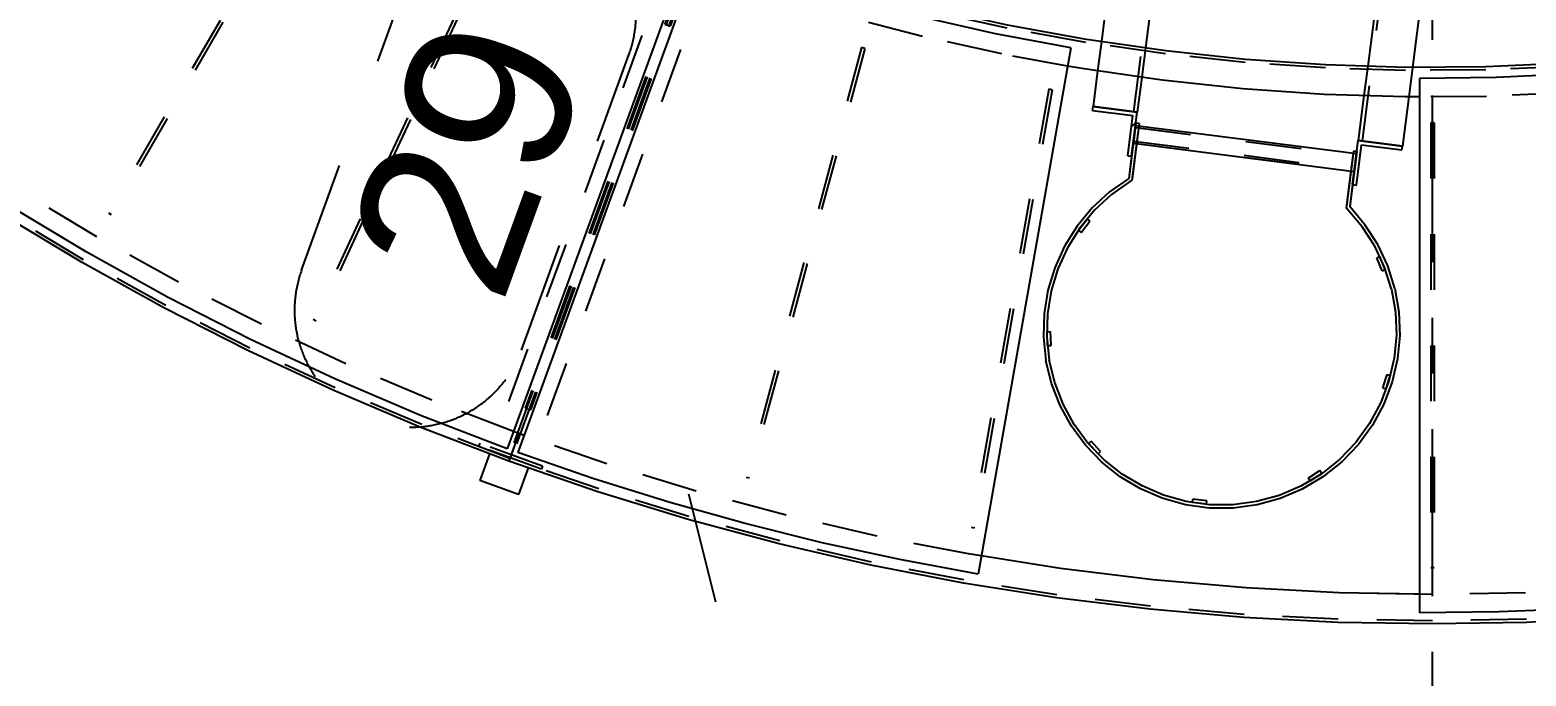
# Model space of a CAD drawing. Extents: x -29529 to 29888, y -30881 to 11129.
# Drawn here: x 3835 to 6522, y -6921 to -5760 of the extents above; entities that cross this region are included whole.
import ezdxf

# ---------------------------------------------------------------- set-up
doc = ezdxf.new("R2010")
doc.units = 0
for name, pattern in [('XKITLINE00', [0]), ('XKITLINE01', [4, 1, -1, 1, -1]), ('XKITLINE02', [4, 2, -2]), ('XKITLINE03', [6, 3, -1, 1, -1])]:
    doc.linetypes.add(name, pattern=pattern)
for name, color, linetype in [('grid', 7, 'CONTINUOUS'), ('mark', 7, 'CONTINUOUS'), ('part1', 7, 'CONTINUOUS')]:
    doc.layers.add(name, color=color, linetype=linetype)
doc.styles.add('STYLE_1', font='arial.ttf', dxfattribs={"height": 0.2})

# ---------------------------------------------------------------- blocks, each defined once
blk = doc.blocks.new('*D366')
at = {"layer": 'part1', "color": 0, "linetype": 'XKITLINE00'}
blk.add_line((1495.536, 1017.327), (1495.617, 1017.408), dxfattribs=at)
blk = doc.blocks.new('*D642')
at = {"layer": 'mark', "color": 0, "linetype": 'XKITLINE02'}
for p, q in [((1487.578, 1010.734), (1488.912, 1005.397)), ((1488.912, 1005.397), (1494.563, 1005.397)), ((1488.912, 1005.397), (1488.912, 1005.397)), ((1488.912, 1001.197), (1494.563, 1001.197))]:
    blk.add_line(p, q, dxfattribs=at)
for centre, start, end in [((1488.912, 1003.297), 90, -90), ((1494.563, 1003.297), -90, 90)]:
    blk.add_arc(centre, 2.1, start, end, dxfattribs=at)
at = {"layer": 'mark', "color": 1, "style": 'STYLE_1'}
blk.add_text('20', height=3, dxfattribs=at).set_placement((1489.512, 1001.797))
blk = doc.blocks.new('*D647')
at = {"layer": 'grid', "color": 4, "linetype": 'XKITLINE03'}
blk.add_line((1500.94, 972.895), (1500.94, 1140.895), dxfattribs=at)
blk = doc.blocks.new('*D660')
at = {"layer": 'part1', "color": 2, "linetype": 'XKITLINE00'}
for p, q in [((1487.773, 1020.716), (1487.591, 1020.218)), ((1489.135, 1020.249), (1487.773, 1020.716)), ((1490.513, 1019.834), (1489.135, 1020.249)), ((1487.686, 1020.186), (1487.591, 1020.218)), ((1491.906, 1019.47), (1490.513, 1019.834)), ((1493.312, 1019.158), (1491.906, 1019.47)), ((1494.728, 1018.899), (1493.312, 1019.158)), ((1496.153, 1018.693), (1494.728, 1018.899)), ((1507.626, 1018.98), (1506.204, 1018.756)), ((1507.626, 1018.98), (1507.718, 1018.458)), ((1497.585, 1018.541), (1496.153, 1018.693)), ((1506.204, 1018.756), (1504.774, 1018.586)), ((1494.643, 1018.376), (1494.39, 1018.422)), ((1496.087, 1018.167), (1494.643, 1018.376)), ((1499.021, 1018.443), (1497.585, 1018.541)), ((1500.461, 1018.398), (1499.021, 1018.443)), ((1501.9, 1018.407), (1500.461, 1018.398)), ((1503.339, 1018.469), (1501.9, 1018.407)), ((1504.774, 1018.586), (1503.339, 1018.469)), ((1507.718, 1018.458), (1507.619, 1018.442)), ((1497.539, 1018.013), (1496.087, 1018.167)), ((1498.995, 1017.913), (1497.539, 1018.013)), ((1500.454, 1017.868), (1498.995, 1017.913)), ((1500.71, 1017.869), (1500.454, 1017.868))]:
    blk.add_line(p, q, dxfattribs=at)
at = {"layer": 'part1', "color": 0, "linetype": 'XKITLINE01'}
for p, q in [((1489.118, 1020.197), (1487.754, 1020.665)), ((1488.972, 1019.745), (1487.591, 1020.218)), ((1490.498, 1019.781), (1489.118, 1020.197)), ((1490.37, 1019.323), (1488.972, 1019.745)), ((1491.893, 1019.416), (1490.498, 1019.781)), ((1491.782, 1018.954), (1490.37, 1019.323)), ((1493.301, 1019.104), (1491.893, 1019.416)), ((1493.207, 1018.638), (1491.782, 1018.954)), ((1494.719, 1018.845), (1493.301, 1019.104)), ((1507.635, 1018.925), (1506.211, 1018.702)), ((1494.39, 1018.422), (1493.207, 1018.638)), ((1496.146, 1018.639), (1494.719, 1018.845)), ((1497.58, 1018.486), (1496.146, 1018.639)), ((1506.211, 1018.702), (1504.779, 1018.531)), ((1499.019, 1018.388), (1497.58, 1018.486)), ((1500.46, 1018.343), (1499.019, 1018.388)), ((1503.342, 1018.415), (1501.902, 1018.352)), ((1504.779, 1018.531), (1503.342, 1018.415)), ((1507.619, 1018.442), (1506.276, 1018.231)), ((1501.902, 1018.352), (1500.46, 1018.343)), ((1506.276, 1018.231), (1504.827, 1018.059)), ((1501.914, 1017.877), (1500.454, 1017.868)), ((1503.372, 1017.94), (1501.914, 1017.877)), ((1504.827, 1018.059), (1503.372, 1017.94))]:
    blk.add_line(p, q, dxfattribs=at)
blk = doc.blocks.new('*D661')
at = {"layer": 'part1', "color": 2, "linetype": 'XKITLINE00'}
for p, q in [((1484.534, 1011.818), (1484.352, 1011.32)), ((1484.628, 1011.785), (1484.534, 1011.818)), ((1485.953, 1010.768), (1484.352, 1011.32)), ((1487.572, 1010.273), (1485.953, 1010.768)), ((1489.207, 1009.835), (1487.572, 1010.273)), ((1490.857, 1009.454), (1489.207, 1009.835)), ((1494.264, 1009.392), (1492.838, 1009.618)), ((1509.27, 1009.654), (1509.172, 1009.638)), ((1509.362, 1009.132), (1509.27, 1009.654)), ((1492.519, 1009.131), (1490.857, 1009.454)), ((1495.926, 1009.188), (1494.264, 1009.392)), ((1494.191, 1008.867), (1492.519, 1009.131)), ((1497.594, 1009.042), (1495.926, 1009.188)), ((1499.266, 1008.954), (1497.594, 1009.042)), ((1500.711, 1008.929), (1499.266, 1008.954)), ((1509.362, 1009.132), (1507.69, 1008.867)), ((1495.871, 1008.66), (1494.191, 1008.867)), ((1507.69, 1008.867), (1506.01, 1008.66)), ((1497.557, 1008.513), (1495.871, 1008.66)), ((1499.248, 1008.424), (1497.557, 1008.513)), ((1500.94, 1008.395), (1499.248, 1008.424)), ((1502.633, 1008.424), (1500.94, 1008.395)), ((1504.324, 1008.513), (1502.633, 1008.424)), ((1506.01, 1008.66), (1504.324, 1008.513))]:
    blk.add_line(p, q, dxfattribs=at)
at = {"layer": 'part1', "color": 0, "linetype": 'XKITLINE01'}
for p, q in [((1486.117, 1011.273), (1484.534, 1011.818)), ((1485.97, 1010.821), (1484.371, 1011.371)), ((1487.718, 1010.783), (1486.117, 1011.273)), ((1487.587, 1010.326), (1485.97, 1010.821)), ((1489.335, 1010.35), (1487.718, 1010.783)), ((1489.221, 1009.889), (1487.587, 1010.326)), ((1490.967, 1009.973), (1489.335, 1010.35)), ((1490.868, 1009.508), (1489.221, 1009.889)), ((1492.611, 1009.654), (1490.967, 1009.973)), ((1492.528, 1009.186), (1490.868, 1009.508)), ((1492.838, 1009.618), (1492.611, 1009.654)), ((1509.172, 1009.638), (1507.617, 1009.392)), ((1507.617, 1009.392), (1505.955, 1009.188)), ((1494.198, 1008.921), (1492.528, 1009.186)), ((1500.94, 1008.925), (1499.266, 1008.954)), ((1502.615, 1008.954), (1500.94, 1008.925)), ((1504.287, 1009.042), (1502.615, 1008.954)), ((1505.955, 1009.188), (1504.287, 1009.042)), ((1509.353, 1009.186), (1507.683, 1008.921)), ((1495.877, 1008.715), (1494.198, 1008.921)), ((1497.561, 1008.568), (1495.877, 1008.715)), ((1506.004, 1008.715), (1504.32, 1008.568)), ((1507.683, 1008.921), (1506.004, 1008.715)), ((1499.25, 1008.479), (1497.561, 1008.568)), ((1500.94, 1008.45), (1499.25, 1008.479)), ((1502.631, 1008.479), (1500.94, 1008.45)), ((1504.32, 1008.568), (1502.631, 1008.479))]:
    blk.add_line(p, q, dxfattribs=at)
blk = doc.blocks.new('*D662')
at = {"layer": 'part1', "color": 2, "linetype": 'XKITLINE00'}
for p, q in [((1487.799, 1020.496), (1484.515, 1011.474)), ((1489.102, 1020.051), (1487.799, 1020.496)), ((1490.42, 1019.653), (1489.102, 1020.051)), ((1491.751, 1019.303), (1490.42, 1019.653)), ((1493.094, 1019.001), (1491.751, 1019.303)), ((1494.448, 1018.748), (1493.094, 1019.001)), ((1494.448, 1018.748), (1492.78, 1009.292)), ((1485.863, 1011.008), (1484.515, 1011.474)), ((1487.225, 1010.583), (1485.863, 1011.008)), ((1488.599, 1010.198), (1487.225, 1010.583)), ((1489.984, 1009.855), (1488.599, 1010.198)), ((1491.378, 1009.553), (1489.984, 1009.855)), ((1492.78, 1009.292), (1491.378, 1009.553))]:
    blk.add_line(p, q, dxfattribs=at)
blk = doc.blocks.new('*D663')
at = {"layer": 'part1', "color": 0, "linetype": 'XKITLINE01'}
for p, q in [((1488.892, 1023.864), (1484.158, 1010.858)), ((1488.939, 1023.846), (1484.205, 1010.841)), ((1487.427, 1020.85), (1484.007, 1011.452)), ((1488.123, 1020.596), (1484.702, 1011.199))]:
    blk.add_line(p, q, dxfattribs=at)
at = {"layer": 'part1', "color": 2, "linetype": 'XKITLINE00'}
for p, q in [((1488.567, 1023.982), (1487.427, 1020.85)), ((1489.263, 1023.729), (1488.567, 1023.982)), ((1489.263, 1023.729), (1488.123, 1020.596)), ((1484.007, 1011.452), (1483.834, 1010.976)), ((1484.702, 1011.199), (1484.529, 1010.723)), ((1484.529, 1010.723), (1483.834, 1010.976))]:
    blk.add_line(p, q, dxfattribs=at)
blk = doc.blocks.new('*D664')
at = {"layer": 'part1', "color": 0, "linetype": 'XKITLINE01'}
for p, q in [((1488.868, 1023.872), (1484.648, 1012.276)), ((1488.962, 1023.838), (1484.742, 1012.242)), ((1488.962, 1023.838), (1488.868, 1023.872)), ((1487.158, 1019.174), (1487.252, 1019.139)), ((1484.648, 1012.276), (1484.742, 1012.242)), ((1484.648, 1012.276), (1484.742, 1012.242))]:
    blk.add_line(p, q, dxfattribs=at)
blk = doc.blocks.new('*D684')
at = {"layer": 'part1', "color": 0, "linetype": 'XKITLINE01'}
for p, q in [((1495.61, 1017.355), (1495.57, 1017.038)), ((1495.606, 1017.32), (1499.574, 1016.812)), ((1495.574, 1017.072), (1499.542, 1016.564)), ((1499.578, 1016.847), (1499.537, 1016.529))]:
    blk.add_line(p, q, dxfattribs=at)
at = {"layer": 'part1', "color": 2, "linetype": 'XKITLINE00'}
for p, q in [((1495.61, 1017.355), (1499.578, 1016.847)), ((1495.57, 1017.038), (1499.537, 1016.529))]:
    blk.add_line(p, q, dxfattribs=at)
blk = doc.blocks.new('*D685')
at = {"layer": 'part1', "color": 0, "linetype": 'XKITLINE01'}
for p, q in [((1495.61, 1017.355), (1495.57, 1017.038)), ((1495.606, 1017.32), (1499.574, 1016.812)), ((1495.61, 1017.355), (1499.578, 1016.847)), ((1495.57, 1017.038), (1499.537, 1016.529)), ((1495.574, 1017.072), (1499.542, 1016.564)), ((1499.578, 1016.847), (1499.537, 1016.529))]:
    blk.add_line(p, q, dxfattribs=at)
blk = doc.blocks.new('*D686')
at = {"layer": 'part1', "color": 0, "linetype": 'XKITLINE01'}
for p, q in [((1495.61, 1017.355), (1495.57, 1017.038)), ((1495.606, 1017.32), (1499.574, 1016.812)), ((1495.61, 1017.355), (1499.578, 1016.847)), ((1495.57, 1017.038), (1499.537, 1016.529)), ((1495.574, 1017.072), (1499.542, 1016.564)), ((1499.578, 1016.847), (1499.537, 1016.529))]:
    blk.add_line(p, q, dxfattribs=at)
blk = doc.blocks.new('*D719')
at = {"layer": 'mark', "color": 0, "linetype": 'XKITLINE02'}
for p, q in [((1480.632, 1014.752), (1482.564, 1020.061)), ((1484.579, 1013.315), (1486.511, 1018.625))]:
    blk.add_line(p, q, dxfattribs=at)
for centre, start, end in [((1484.538, 1019.343), -19.9999, 160.0001), ((1482.605, 1014.033), 160.0001, -19.9999)]:
    blk.add_arc(centre, 2.1, start, end, dxfattribs=at)
at = {"layer": 'mark', "color": 1, "style": 'STYLE_1'}
blk.add_text('29', height=3, rotation=69.9983, dxfattribs=at).set_placement((1484.22, 1014.084))
blk = doc.blocks.new('*D734')
at = {"layer": 'part1', "color": 2, "linetype": 'XKITLINE00'}
for p, q in [((1464.193, 1026.06), (1463.787, 1025.719)), ((1464.259, 1025.985), (1464.193, 1026.06)), ((1464.898, 1024.442), (1463.787, 1025.719)), ((1466.052, 1023.204), (1464.898, 1024.442)), ((1467.25, 1022.007), (1466.052, 1023.204)), ((1468.488, 1020.852), (1467.25, 1022.007)), ((1469.765, 1019.741), (1468.488, 1020.852)), ((1471.081, 1018.676), (1469.765, 1019.741)), ((1472.433, 1017.657), (1471.081, 1018.676)), ((1473.82, 1016.686), (1472.433, 1017.657)), ((1475.239, 1015.764), (1473.82, 1016.686)), ((1476.69, 1014.892), (1475.239, 1015.764)), ((1478.171, 1014.072), (1476.69, 1014.892)), ((1479.679, 1013.303), (1478.171, 1014.072)), ((1481.214, 1012.588), (1479.679, 1013.303)), ((1482.772, 1011.926), (1481.214, 1012.588)), ((1484.353, 1011.32), (1482.772, 1011.926)), ((1484.534, 1011.818), (1484.353, 1011.32)), ((1484.534, 1011.818), (1484.44, 1011.854))]:
    blk.add_line(p, q, dxfattribs=at)
at = {"layer": 'part1', "color": 0, "linetype": 'XKITLINE01'}
for p, q in [((1464.193, 1026.06), (1463.829, 1025.756)), ((1465.292, 1024.797), (1464.259, 1025.985)), ((1464.939, 1024.479), (1463.829, 1025.756)), ((1466.434, 1023.572), (1465.292, 1024.797)), ((1466.092, 1023.242), (1464.939, 1024.479)), ((1467.618, 1022.388), (1466.434, 1023.572)), ((1467.288, 1022.046), (1466.092, 1023.242)), ((1468.842, 1021.246), (1467.618, 1022.388)), ((1468.524, 1020.893), (1467.288, 1022.046)), ((1470.106, 1020.148), (1468.842, 1021.246)), ((1469.801, 1019.784), (1468.524, 1020.893)), ((1471.407, 1019.094), (1470.106, 1020.148)), ((1471.115, 1018.719), (1469.801, 1019.784)), ((1472.744, 1018.086), (1471.407, 1019.094)), ((1472.465, 1017.702), (1471.115, 1018.719)), ((1474.116, 1017.126), (1472.744, 1018.086)), ((1473.85, 1016.732), (1472.465, 1017.702)), ((1475.52, 1016.214), (1474.116, 1017.126)), ((1475.269, 1015.811), (1473.85, 1016.732)), ((1476.956, 1015.352), (1475.52, 1016.214)), ((1476.718, 1014.94), (1475.269, 1015.811)), ((1478.42, 1014.54), (1476.956, 1015.352)), ((1478.197, 1014.12), (1476.718, 1014.94)), ((1479.912, 1013.78), (1478.42, 1014.54)), ((1479.704, 1013.353), (1478.197, 1014.12)), ((1481.429, 1013.072), (1479.912, 1013.78)), ((1481.236, 1012.638), (1479.704, 1013.353)), ((1482.971, 1012.418), (1481.429, 1013.072)), ((1482.793, 1011.977), (1481.236, 1012.638)), ((1484.44, 1011.854), (1482.971, 1012.418)), ((1484.372, 1011.371), (1482.793, 1011.977)), ((1484.534, 1011.818), (1484.372, 1011.371))]:
    blk.add_line(p, q, dxfattribs=at)
blk = doc.blocks.new('*D735')
at = {"layer": 'part1', "color": 2, "linetype": 'XKITLINE00'}
for p, q in [((1471.36, 1031.943), (1464.005, 1025.772)), ((1472.304, 1030.865), (1471.36, 1031.943)), ((1473.287, 1029.822), (1472.304, 1030.865)), ((1474.308, 1028.817), (1473.287, 1029.822)), ((1475.366, 1027.85), (1474.308, 1028.817)), ((1476.458, 1026.923), (1475.366, 1027.85)), ((1477.585, 1026.037), (1476.458, 1026.923)), ((1478.743, 1025.193), (1477.585, 1026.037)), ((1465.105, 1024.511), (1464.005, 1025.772)), ((1479.932, 1024.393), (1478.743, 1025.193)), ((1466.247, 1023.29), (1465.105, 1024.511)), ((1481.15, 1023.638), (1479.932, 1024.393)), ((1482.394, 1022.928), (1481.15, 1023.638)), ((1467.432, 1022.109), (1466.247, 1023.29)), ((1483.665, 1022.264), (1482.394, 1022.928)), ((1484.959, 1021.649), (1483.665, 1022.264)), ((1468.656, 1020.97), (1467.432, 1022.109)), ((1486.274, 1021.081), (1484.959, 1021.649)), ((1487.61, 1020.563), (1486.274, 1021.081)), ((1469.919, 1019.873), (1468.656, 1020.97)), ((1487.61, 1020.563), (1484.327, 1011.542)), ((1471.22, 1018.821), (1469.919, 1019.873)), ((1472.556, 1017.815), (1471.22, 1018.821)), ((1473.926, 1016.856), (1472.556, 1017.815)), ((1475.328, 1015.945), (1473.926, 1016.856)), ((1476.762, 1015.082), (1475.328, 1015.945)), ((1478.224, 1014.27), (1476.762, 1015.082)), ((1479.713, 1013.509), (1478.224, 1014.27)), ((1481.228, 1012.8), (1479.713, 1013.509)), ((1482.767, 1012.144), (1481.228, 1012.8)), ((1484.327, 1011.542), (1482.767, 1012.144))]:
    blk.add_line(p, q, dxfattribs=at)
blk = doc.blocks.new('*D736')
at = {"layer": 'part1', "color": 0, "linetype": 'XKITLINE01'}
for p, q in [((1483.831, 1011.642), (1483.811, 1011.586)), ((1484.959, 1011.232), (1483.831, 1011.642)), ((1484.939, 1011.176), (1483.811, 1011.586)), ((1484.959, 1011.232), (1484.939, 1011.176))]:
    blk.add_line(p, q, dxfattribs=at)
blk = doc.blocks.new('*D741')
at = {"layer": 'part1', "color": 0, "linetype": 'XKITLINE01'}
for p, q in [((1478.263, 1024.56), (1473.675, 1018.008)), ((1478.312, 1024.526), (1478.263, 1024.56)), ((1478.312, 1024.526), (1473.724, 1017.974)), ((1473.724, 1017.974), (1473.675, 1018.008))]:
    blk.add_line(p, q, dxfattribs=at)
blk = doc.blocks.new('*D742')
at = {"layer": 'part1', "color": 0, "linetype": 'XKITLINE01'}
for p, q in [((1481.167, 1022.707), (1477.168, 1015.78)), ((1481.219, 1022.677), (1477.22, 1015.75)), ((1481.219, 1022.677), (1481.167, 1022.707)), ((1477.22, 1015.75), (1477.168, 1015.78))]:
    blk.add_line(p, q, dxfattribs=at)
blk = doc.blocks.new('*D743')
at = {"layer": 'part1', "color": 0, "linetype": 'XKITLINE01'}
for p, q in [((1484.222, 1021.114), (1480.842, 1013.864)), ((1484.277, 1021.088), (1480.896, 1013.839)), ((1484.277, 1021.088), (1484.222, 1021.114)), ((1480.896, 1013.839), (1480.842, 1013.864))]:
    blk.add_line(p, q, dxfattribs=at)
blk = doc.blocks.new('*D757')
at = {"layer": 'part1', "color": 2, "linetype": 'XKITLINE00'}
for p, q in [((1499.507, 1016.291), (1499.608, 1017.085)), ((1499.608, 1017.085), (1500.402, 1016.983)), ((1499.576, 1016.282), (1499.669, 1017.006)), ((1499.669, 1017.006), (1500.393, 1016.914)), ((1500.393, 1016.914), (1500.402, 1016.983)), ((1499.507, 1016.291), (1499.576, 1016.282))]:
    blk.add_line(p, q, dxfattribs=at)
blk = doc.blocks.new('*D758')
at = {"layer": 'part1', "color": 2, "linetype": 'XKITLINE00'}
for p, q in [((1494.838, 1017.625), (1494.847, 1017.695)), ((1494.838, 1017.625), (1495.563, 1017.533)), ((1494.847, 1017.695), (1495.641, 1017.593)), ((1495.539, 1016.8), (1495.641, 1017.593)), ((1495.47, 1016.808), (1495.563, 1017.533)), ((1495.47, 1016.808), (1495.539, 1016.8))]:
    blk.add_line(p, q, dxfattribs=at)
blk = doc.blocks.new('*D759')
at = {"layer": 'part1', "color": 2, "linetype": 'XKITLINE00'}
for p, q in [((1496.633, 1010.579), (1496.641, 1010.639)), ((1496.881, 1010.548), (1496.633, 1010.579)), ((1496.889, 1010.607), (1496.641, 1010.639)), ((1496.881, 1010.548), (1496.889, 1010.607))]:
    blk.add_line(p, q, dxfattribs=at)
at = {"layer": 'part1', "color": 0, "linetype": 'XKITLINE01'}
blk.add_line((1496.633, 1010.579), (1496.633, 1010.579), dxfattribs=at)
blk = doc.blocks.new('*D760')
at = {"layer": 'part1', "color": 2, "linetype": 'XKITLINE00'}
for p, q in [((1494.768, 1011.638), (1494.812, 1011.678)), ((1494.982, 1011.495), (1494.812, 1011.678)), ((1494.938, 1011.454), (1494.768, 1011.638)), ((1494.938, 1011.454), (1494.982, 1011.495))]:
    blk.add_line(p, q, dxfattribs=at)
at = {"layer": 'part1', "color": 0, "linetype": 'XKITLINE01'}
for p, q in [((1494.812, 1011.679), (1494.812, 1011.678)), ((1494.768, 1011.638), (1494.768, 1011.638)), ((1494.937, 1011.454), (1494.938, 1011.454)), ((1494.982, 1011.495), (1494.982, 1011.495))]:
    blk.add_line(p, q, dxfattribs=at)
blk = doc.blocks.new('*D761')
at = {"layer": 'part1', "color": 2, "linetype": 'XKITLINE00'}
for p, q in [((1494.02, 1013.648), (1494.08, 1013.65)), ((1494.031, 1013.398), (1494.02, 1013.648)), ((1494.08, 1013.65), (1494.08, 1013.651)), ((1494.091, 1013.401), (1494.08, 1013.65)), ((1494.031, 1013.398), (1494.091, 1013.401))]:
    blk.add_line(p, q, dxfattribs=at)
at = {"layer": 'part1', "color": 0, "linetype": 'XKITLINE01'}
for p, q in [((1494.02, 1013.648), (1494.02, 1013.648)), ((1494.031, 1013.398), (1494.031, 1013.398)), ((1494.091, 1013.401), (1494.091, 1013.401))]:
    blk.add_line(p, q, dxfattribs=at)
blk = doc.blocks.new('*D762')
at = {"layer": 'part1', "color": 2, "linetype": 'XKITLINE00'}
for p, q in [((1498.71, 1011.018), (1498.921, 1011.153)), ((1498.743, 1010.967), (1498.953, 1011.102)), ((1498.92, 1011.153), (1498.921, 1011.153)), ((1498.953, 1011.102), (1498.921, 1011.153)), ((1498.743, 1010.967), (1498.71, 1011.018)), ((1498.71, 1011.018), (1498.71, 1011.018))]:
    blk.add_line(p, q, dxfattribs=at)
at = {"layer": 'part1', "color": 0, "linetype": 'XKITLINE01'}
for p, q in [((1498.953, 1011.102), (1498.953, 1011.102)), ((1498.743, 1010.967), (1498.743, 1010.967))]:
    blk.add_line(p, q, dxfattribs=at)
blk = doc.blocks.new('*D763')
at = {"layer": 'part1', "color": 2, "linetype": 'XKITLINE00'}
for p, q in [((1500.052, 1012.638), (1500.126, 1012.877)), ((1500.109, 1012.621), (1500.183, 1012.859)), ((1500.126, 1012.877), (1500.183, 1012.859)), ((1500.052, 1012.638), (1500.109, 1012.621))]:
    blk.add_line(p, q, dxfattribs=at)
at = {"layer": 'part1', "color": 0, "linetype": 'XKITLINE01'}
for p, q in [((1500.126, 1012.877), (1500.126, 1012.877)), ((1500.183, 1012.859), (1500.183, 1012.859)), ((1500.052, 1012.638), (1500.052, 1012.638)), ((1500.109, 1012.62), (1500.109, 1012.621))]:
    blk.add_line(p, q, dxfattribs=at)
blk = doc.blocks.new('*D764')
at = {"layer": 'part1', "color": 2, "linetype": 'XKITLINE00'}
for p, q in [((1499.941, 1014.973), (1499.997, 1014.996)), ((1500.038, 1014.742), (1499.941, 1014.973)), ((1500.093, 1014.765), (1499.997, 1014.996)), ((1500.038, 1014.742), (1500.093, 1014.765))]:
    blk.add_line(p, q, dxfattribs=at)
at = {"layer": 'part1', "color": 0, "linetype": 'XKITLINE01'}
for p, q in [((1499.941, 1014.972), (1499.941, 1014.973)), ((1499.997, 1014.996), (1499.997, 1014.996)), ((1500.038, 1014.742), (1500.038, 1014.742)), ((1500.093, 1014.765), (1500.093, 1014.765))]:
    blk.add_line(p, q, dxfattribs=at)
blk = doc.blocks.new('*D765')
at = {"layer": 'part1', "color": 2, "linetype": 'XKITLINE00'}
for p, q in [((1494.587, 1015.47), (1494.738, 1015.668)), ((1494.587, 1015.47), (1494.634, 1015.433)), ((1494.634, 1015.433), (1494.786, 1015.632)), ((1494.738, 1015.668), (1494.786, 1015.632))]:
    blk.add_line(p, q, dxfattribs=at)
at = {"layer": 'part1', "color": 0, "linetype": 'XKITLINE01'}
for p, q in [((1494.587, 1015.47), (1494.587, 1015.47)), ((1494.634, 1015.433), (1494.634, 1015.433)), ((1494.738, 1015.668), (1494.738, 1015.669)), ((1494.786, 1015.632), (1494.786, 1015.632))]:
    blk.add_line(p, q, dxfattribs=at)
blk = doc.blocks.new('*D766')
at = {"layer": 'part1', "color": 0, "linetype": 'XKITLINE01'}
for p, q in [((1495.615, 1017.395), (1495.488, 1016.403)), ((1495.675, 1017.387), (1495.545, 1016.369)), ((1495.675, 1017.387), (1495.615, 1017.395)), ((1499.524, 1016.894), (1499.393, 1015.876)), ((1499.583, 1016.886), (1499.456, 1015.895)), ((1499.583, 1016.886), (1499.524, 1016.894)), ((1495.488, 1016.403), (1495.142, 1016.158)), ((1495.545, 1016.369), (1495.18, 1016.112)), ((1495.142, 1016.158), (1494.831, 1015.871)), ((1495.18, 1016.112), (1494.874, 1015.829)), ((1494.831, 1015.871), (1494.56, 1015.544)), ((1494.874, 1015.829), (1494.609, 1015.509)), ((1499.682, 1015.535), (1499.393, 1015.876)), ((1499.73, 1015.57), (1499.456, 1015.895)), ((1494.56, 1015.544), (1494.335, 1015.184)), ((1494.609, 1015.509), (1494.388, 1015.156)), ((1499.906, 1015.184), (1499.682, 1015.535)), ((1499.959, 1015.213), (1499.73, 1015.57)), ((1494.335, 1015.184), (1494.16, 1014.798)), ((1494.388, 1015.156), (1494.216, 1014.777)), ((1500.082, 1014.807), (1499.906, 1015.184)), ((1500.138, 1014.829), (1499.959, 1015.213)), ((1494.16, 1014.798), (1494.037, 1014.393)), ((1494.216, 1014.777), (1494.096, 1014.379)), ((1500.207, 1014.409), (1500.082, 1014.807)), ((1500.265, 1014.424), (1500.138, 1014.829)), ((1494.037, 1014.393), (1493.969, 1013.974)), ((1494.096, 1014.379), (1494.029, 1013.968)), ((1500.207, 1014.409), (1500.277, 1013.999)), ((1500.265, 1014.424), (1500.337, 1014.005)), ((1493.969, 1013.974), (1493.957, 1013.55)), ((1494.029, 1013.968), (1494.017, 1013.552)), ((1500.277, 1013.999), (1500.293, 1013.583)), ((1500.337, 1014.005), (1500.354, 1013.581)), ((1493.957, 1013.55), (1494.001, 1013.128)), ((1494.017, 1013.552), (1494.06, 1013.139)), ((1500.293, 1013.583), (1500.254, 1013.169)), ((1500.354, 1013.581), (1500.314, 1013.159)), ((1494.101, 1012.716), (1494.001, 1013.128)), ((1494.158, 1012.734), (1494.06, 1013.139)), ((1500.254, 1013.169), (1500.161, 1012.763)), ((1500.314, 1013.159), (1500.218, 1012.746)), ((1494.254, 1012.321), (1494.101, 1012.716)), ((1494.308, 1012.346), (1494.158, 1012.734)), ((1500.161, 1012.763), (1500.014, 1012.373)), ((1500.218, 1012.746), (1500.069, 1012.348)), ((1494.458, 1011.949), (1494.254, 1012.321)), ((1494.508, 1011.981), (1494.308, 1012.346)), ((1500.014, 1012.373), (1499.813, 1012)), ((1500.069, 1012.348), (1499.864, 1011.968)), ((1494.709, 1011.608), (1494.458, 1011.949)), ((1494.755, 1011.646), (1494.508, 1011.981)), ((1499.813, 1012), (1499.564, 1011.658)), ((1499.864, 1011.968), (1499.611, 1011.619)), ((1495.044, 1011.347), (1494.755, 1011.646)), ((1499.564, 1011.658), (1499.272, 1011.352)), ((1495.003, 1011.302), (1494.709, 1011.608)), ((1499.611, 1011.619), (1499.312, 1011.308)), ((1495.335, 1011.039), (1495.003, 1011.302)), ((1495.369, 1011.088), (1495.044, 1011.347)), ((1499.272, 1011.352), (1498.94, 1011.088)), ((1499.312, 1011.308), (1498.975, 1011.039)), ((1495.699, 1010.821), (1495.335, 1011.039)), ((1495.726, 1010.875), (1495.369, 1011.088)), ((1496.109, 1010.71), (1495.726, 1010.875)), ((1498.577, 1010.872), (1498.187, 1010.706)), ((1498.94, 1011.088), (1498.577, 1010.872)), ((1498.975, 1011.039), (1498.604, 1010.818)), ((1496.089, 1010.654), (1495.699, 1010.821)), ((1496.504, 1010.538), (1496.089, 1010.654)), ((1496.517, 1010.597), (1496.109, 1010.71)), ((1496.936, 1010.539), (1496.517, 1010.597)), ((1497.779, 1010.594), (1497.359, 1010.538)), ((1498.187, 1010.706), (1497.779, 1010.594)), ((1498.207, 1010.649), (1497.791, 1010.535)), ((1498.604, 1010.818), (1498.207, 1010.649)), ((1496.932, 1010.479), (1496.504, 1010.538)), ((1497.363, 1010.478), (1496.932, 1010.479)), ((1497.359, 1010.538), (1496.936, 1010.539)), ((1497.791, 1010.535), (1497.363, 1010.478))]:
    blk.add_line(p, q, dxfattribs=at)
blk = doc.blocks.new('*D767')
at = {"layer": 'part1', "color": 0, "linetype": 'XKITLINE01'}
for p, q in [((1495.615, 1017.395), (1495.488, 1016.403)), ((1495.67, 1017.347), (1495.629, 1017.03)), ((1499.583, 1016.886), (1499.456, 1015.895)), ((1499.518, 1016.854), (1499.478, 1016.537))]:
    blk.add_line(p, q, dxfattribs=at)
at = {"layer": 'part1', "color": 2, "linetype": 'XKITLINE00'}
for p, q in [((1495.675, 1017.387), (1495.615, 1017.395)), ((1495.675, 1017.387), (1495.67, 1017.347)), ((1495.629, 1017.03), (1495.545, 1016.369)), ((1495.539, 1016.8), (1495.488, 1016.403)), ((1499.524, 1016.894), (1499.518, 1016.854)), ((1499.583, 1016.886), (1499.524, 1016.894)), ((1499.478, 1016.537), (1499.393, 1015.876)), ((1495.488, 1016.403), (1495.142, 1016.158)), ((1495.545, 1016.369), (1495.18, 1016.112)), ((1499.507, 1016.291), (1499.456, 1015.895)), ((1495.142, 1016.158), (1494.831, 1015.871)), ((1495.18, 1016.112), (1494.874, 1015.829)), ((1494.831, 1015.871), (1494.56, 1015.544)), ((1494.874, 1015.829), (1494.609, 1015.509)), ((1499.682, 1015.535), (1499.393, 1015.876)), ((1499.73, 1015.57), (1499.456, 1015.895)), ((1494.56, 1015.544), (1494.335, 1015.184)), ((1494.609, 1015.509), (1494.388, 1015.156)), ((1499.906, 1015.184), (1499.682, 1015.535)), ((1499.959, 1015.213), (1499.73, 1015.57)), ((1494.335, 1015.184), (1494.16, 1014.798)), ((1494.388, 1015.156), (1494.216, 1014.777)), ((1500.082, 1014.807), (1499.906, 1015.184)), ((1500.138, 1014.829), (1499.959, 1015.213)), ((1494.16, 1014.798), (1494.037, 1014.393)), ((1494.216, 1014.777), (1494.096, 1014.379)), ((1500.207, 1014.409), (1500.082, 1014.807)), ((1500.265, 1014.424), (1500.138, 1014.829)), ((1494.037, 1014.393), (1493.969, 1013.974)), ((1494.096, 1014.379), (1494.029, 1013.968)), ((1500.207, 1014.409), (1500.277, 1013.999)), ((1500.265, 1014.424), (1500.337, 1014.005)), ((1493.969, 1013.974), (1493.957, 1013.55)), ((1494.029, 1013.968), (1494.017, 1013.552)), ((1500.277, 1013.999), (1500.293, 1013.583)), ((1500.337, 1014.005), (1500.354, 1013.581)), ((1493.957, 1013.55), (1494.001, 1013.128)), ((1494.017, 1013.552), (1494.06, 1013.139)), ((1500.293, 1013.583), (1500.254, 1013.169)), ((1500.354, 1013.581), (1500.314, 1013.159)), ((1494.101, 1012.716), (1494.001, 1013.128)), ((1494.158, 1012.734), (1494.06, 1013.139)), ((1500.254, 1013.169), (1500.161, 1012.763)), ((1500.314, 1013.159), (1500.218, 1012.746)), ((1494.254, 1012.321), (1494.101, 1012.716)), ((1494.308, 1012.346), (1494.158, 1012.734)), ((1500.161, 1012.763), (1500.014, 1012.373)), ((1500.218, 1012.746), (1500.069, 1012.348)), ((1494.458, 1011.949), (1494.254, 1012.321)), ((1494.508, 1011.981), (1494.308, 1012.346)), ((1500.014, 1012.373), (1499.813, 1012)), ((1500.069, 1012.348), (1499.864, 1011.968)), ((1494.709, 1011.608), (1494.458, 1011.949)), ((1494.755, 1011.646), (1494.508, 1011.981)), ((1499.813, 1012), (1499.564, 1011.658)), ((1499.864, 1011.968), (1499.611, 1011.619)), ((1495.044, 1011.347), (1494.755, 1011.646)), ((1499.564, 1011.658), (1499.272, 1011.352)), ((1495.003, 1011.302), (1494.709, 1011.608)), ((1499.611, 1011.619), (1499.312, 1011.308)), ((1495.335, 1011.039), (1495.003, 1011.302)), ((1495.369, 1011.088), (1495.044, 1011.347)), ((1499.272, 1011.352), (1498.94, 1011.088)), ((1499.312, 1011.308), (1498.975, 1011.039)), ((1495.699, 1010.821), (1495.335, 1011.039)), ((1495.726, 1010.875), (1495.369, 1011.088)), ((1496.109, 1010.71), (1495.726, 1010.875)), ((1498.577, 1010.872), (1498.187, 1010.706)), ((1498.94, 1011.088), (1498.577, 1010.872)), ((1498.975, 1011.039), (1498.604, 1010.818)), ((1496.089, 1010.654), (1495.699, 1010.821)), ((1496.504, 1010.538), (1496.089, 1010.654)), ((1496.517, 1010.597), (1496.109, 1010.71)), ((1496.936, 1010.539), (1496.517, 1010.597)), ((1497.779, 1010.594), (1497.359, 1010.538)), ((1498.187, 1010.706), (1497.779, 1010.594)), ((1498.207, 1010.649), (1497.791, 1010.535)), ((1498.604, 1010.818), (1498.207, 1010.649)), ((1496.932, 1010.479), (1496.504, 1010.538)), ((1497.363, 1010.478), (1496.932, 1010.479)), ((1497.359, 1010.538), (1496.936, 1010.539)), ((1497.791, 1010.535), (1497.363, 1010.478))]:
    blk.add_line(p, q, dxfattribs=at)
blk = doc.blocks.new('*D768')
at = {"layer": 'part1', "color": 0, "linetype": 'XKITLINE01'}
for p, q in [((1495.61, 1017.355), (1495.57, 1017.038)), ((1495.606, 1017.32), (1499.574, 1016.812)), ((1495.61, 1017.355), (1499.578, 1016.847)), ((1495.57, 1017.038), (1499.537, 1016.529)), ((1495.574, 1017.072), (1499.542, 1016.564)), ((1499.578, 1016.847), (1499.537, 1016.529))]:
    blk.add_line(p, q, dxfattribs=at)
blk = doc.blocks.new('*D769')
at = {"layer": 'part1', "color": 0, "linetype": 'XKITLINE01'}
for p, q in [((1495.61, 1017.355), (1495.57, 1017.038)), ((1495.606, 1017.32), (1499.574, 1016.812)), ((1495.61, 1017.355), (1499.578, 1016.847)), ((1495.57, 1017.038), (1499.537, 1016.529)), ((1495.574, 1017.072), (1499.542, 1016.564)), ((1499.578, 1016.847), (1499.537, 1016.529))]:
    blk.add_line(p, q, dxfattribs=at)
blk = doc.blocks.new('*D770')
at = {"layer": 'part1', "color": 0, "linetype": 'XKITLINE01'}
for p, q in [((1495.61, 1017.355), (1495.57, 1017.038)), ((1495.606, 1017.32), (1499.574, 1016.812)), ((1495.61, 1017.355), (1499.578, 1016.847)), ((1495.57, 1017.038), (1499.537, 1016.529)), ((1495.574, 1017.072), (1499.542, 1016.564)), ((1499.578, 1016.847), (1499.537, 1016.529))]:
    blk.add_line(p, q, dxfattribs=at)
blk = doc.blocks.new('*D771')
at = {"layer": 'part1', "color": 0, "linetype": 'XKITLINE01'}
for p, q in [((1495.61, 1017.355), (1495.57, 1017.038)), ((1495.606, 1017.32), (1499.574, 1016.812)), ((1495.61, 1017.355), (1499.578, 1016.847)), ((1495.57, 1017.038), (1499.537, 1016.529)), ((1495.574, 1017.072), (1499.542, 1016.564)), ((1499.578, 1016.847), (1499.537, 1016.529))]:
    blk.add_line(p, q, dxfattribs=at)
blk = doc.blocks.new('*D772')
at = {"layer": 'part1', "color": 0, "linetype": 'XKITLINE01'}
for p, q in [((1495.61, 1017.355), (1495.57, 1017.038)), ((1495.606, 1017.32), (1499.574, 1016.812)), ((1495.61, 1017.355), (1499.578, 1016.847)), ((1495.57, 1017.038), (1499.537, 1016.529)), ((1495.574, 1017.072), (1499.542, 1016.564)), ((1499.578, 1016.847), (1499.537, 1016.529))]:
    blk.add_line(p, q, dxfattribs=at)
blk = doc.blocks.new('*D773')
at = {"layer": 'part1', "color": 2, "linetype": 'XKITLINE00'}
for p, q in [((1495.482, 1022.654), (1495.443, 1022.347)), ((1496.276, 1022.553), (1495.482, 1022.654)), ((1496.276, 1022.553), (1496.234, 1022.221)), ((1495.425, 1022.208), (1494.997, 1018.86)), ((1496.216, 1022.083), (1495.788, 1018.746)), ((1494.929, 1018.335), (1494.847, 1017.695)), ((1495.721, 1018.22), (1495.641, 1017.593))]:
    blk.add_line(p, q, dxfattribs=at)
at = {"layer": 'part1', "color": 0, "linetype": 'XKITLINE01'}
for p, q in [((1496.207, 1022.561), (1495.571, 1017.602)), ((1495.443, 1022.347), (1495.425, 1022.208)), ((1496.234, 1022.221), (1496.216, 1022.083)), ((1494.997, 1018.86), (1494.929, 1018.335)), ((1495.788, 1018.746), (1495.721, 1018.22)), ((1495.641, 1017.593), (1494.847, 1017.695))]:
    blk.add_line(p, q, dxfattribs=at)
blk = doc.blocks.new('*D774')
at = {"layer": 'part1', "color": 0, "linetype": 'XKITLINE01'}
for p, q in [((1500.313, 1022.035), (1499.678, 1017.076)), ((1500.227, 1021.917), (1500.21, 1021.778)), ((1501.032, 1021.898), (1501.014, 1021.757)), ((1499.779, 1018.419), (1499.712, 1017.891)), ((1500.583, 1018.398), (1500.515, 1017.868)), ((1500.402, 1016.983), (1499.608, 1017.085))]:
    blk.add_line(p, q, dxfattribs=at)
at = {"layer": 'part1', "color": 2, "linetype": 'XKITLINE00'}
for p, q in [((1500.244, 1022.044), (1500.227, 1021.917)), ((1501.037, 1021.943), (1500.244, 1022.044)), ((1501.037, 1021.943), (1501.032, 1021.898)), ((1500.21, 1021.778), (1499.779, 1018.419)), ((1501.014, 1021.757), (1500.583, 1018.398)), ((1499.712, 1017.891), (1499.608, 1017.085)), ((1500.515, 1017.868), (1500.402, 1016.983))]:
    blk.add_line(p, q, dxfattribs=at)
blk = doc.blocks.new('*D775')
at = {"layer": 'part1', "color": 0, "linetype": 'XKITLINE01'}
for p, q in [((1490.69, 1018.754), (1488.62, 1011.028)), ((1490.748, 1018.739), (1488.678, 1011.013)), ((1490.748, 1018.739), (1490.69, 1018.754)), ((1488.678, 1011.013), (1488.62, 1011.028))]:
    blk.add_line(p, q, dxfattribs=at)
blk = doc.blocks.new('*D776')
at = {"layer": 'part1', "color": 0, "linetype": 'XKITLINE01'}
for p, q in [((1494.053, 1018.006), (1492.664, 1010.129)), ((1494.112, 1017.995), (1492.723, 1010.118)), ((1494.112, 1017.995), (1494.053, 1018.006)), ((1492.723, 1010.118), (1492.664, 1010.129))]:
    blk.add_line(p, q, dxfattribs=at)
blk = doc.blocks.new('*D777')
at = {"layer": 'part1', "color": 0, "linetype": 'XKITLINE01'}
for p, q in [((1500.91, 1017.401), (1500.911, 1009.402)), ((1500.97, 1017.401), (1500.91, 1017.401)), ((1500.97, 1017.401), (1500.971, 1009.402)), ((1500.971, 1009.402), (1500.911, 1009.402))]:
    blk.add_line(p, q, dxfattribs=at)
blk = doc.blocks.new('*D785')
at = {"layer": 'part1', "color": 2, "linetype": 'XKITLINE00'}
for p, q in [((1507.562, 1018.765), (1506.202, 1018.554)), ((1509.229, 1009.311), (1507.562, 1018.765)), ((1504.835, 1018.391), (1503.462, 1018.278)), ((1506.202, 1018.554), (1504.835, 1018.391)), ((1502.087, 1018.214), (1500.71, 1018.199)), ((1500.71, 1018.199), (1500.711, 1008.598)), ((1503.462, 1018.278), (1502.087, 1018.214)), ((1509.229, 1009.311), (1507.82, 1009.087)), ((1507.82, 1009.087), (1506.405, 1008.905)), ((1504.986, 1008.765), (1503.563, 1008.667)), ((1506.405, 1008.905), (1504.986, 1008.765)), ((1502.137, 1008.611), (1500.711, 1008.598)), ((1503.563, 1008.667), (1502.137, 1008.611))]:
    blk.add_line(p, q, dxfattribs=at)

msp = doc.modelspace()

# ---------------------------------------------------------------- block references
at = {"layer": 'grid', "xscale": 100, "yscale": 100, "zscale": 100}
msp.add_blockref('*D647', (-143740.7, -107666.6), dxfattribs=at)
at = {"layer": 'mark', "xscale": 100, "yscale": 100, "zscale": 100}
for name in ['*D719', '*D642']:
    msp.add_blockref(name, (-143740.7, -107666.6), dxfattribs=at)
at = {"layer": 'part1', "xscale": 100, "yscale": 100, "zscale": 100}
for name in ['*D735', '*D734', '*D741', '*D663', '*D664', '*D742', '*D773', '*D774', '*D743', '*D660', '*D662', '*D775', '*D785', '*D776', '*D758', '*D766', '*D767', '*D366', '*D684', '*D685', '*D686', '*D768', '*D769', '*D770', '*D771', '*D772', '*D777', '*D757', '*D765', '*D764', '*D761', '*D763', '*D736', '*D661', '*D760', '*D762', '*D759']:
    msp.add_blockref(name, (-143740.7, -107666.6), dxfattribs=at)

doc.saveas('drawing.dxf')
